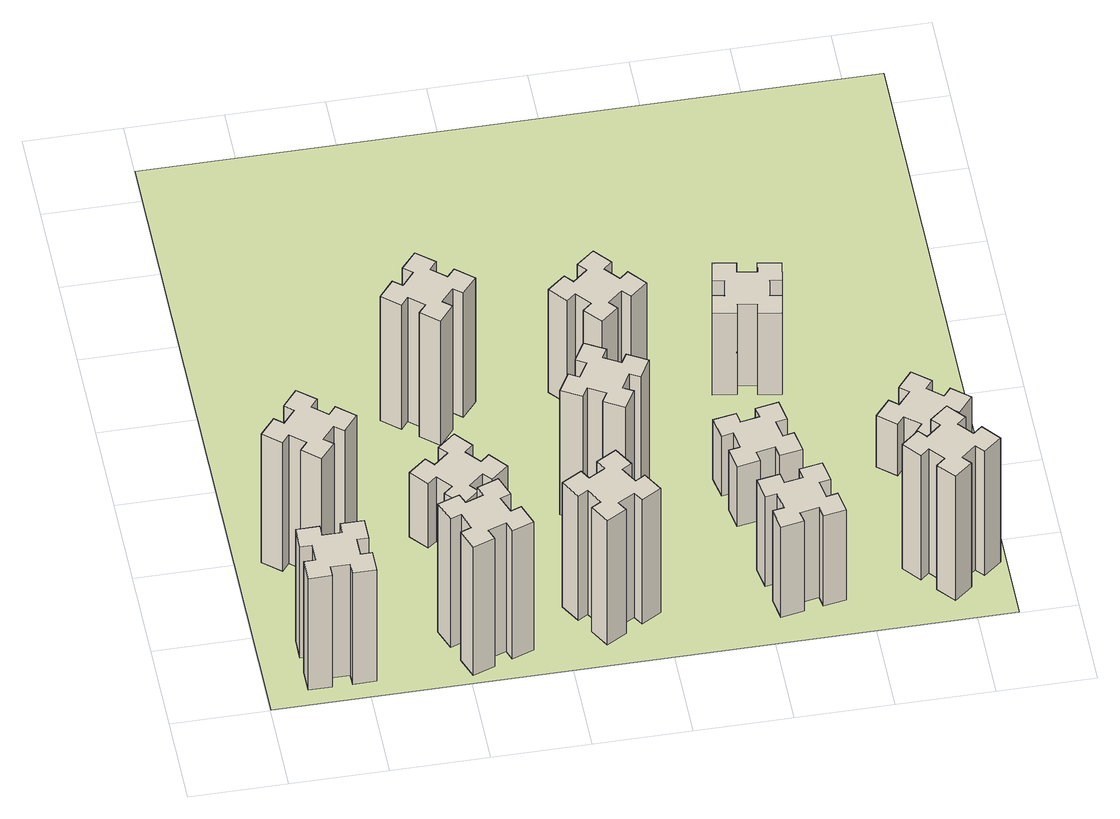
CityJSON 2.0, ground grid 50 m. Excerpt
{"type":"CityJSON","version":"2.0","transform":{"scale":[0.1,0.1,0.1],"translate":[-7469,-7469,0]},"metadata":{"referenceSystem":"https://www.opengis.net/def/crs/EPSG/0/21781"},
"CityObjects":{
"building1":{"type":"Building","attributes":{"class":"1000","function":"1000","usage":"1000","yearOfConstruction":2016,"roofType":"1000","measuredHeight":78,"storeysAboveGround":30,"storeysBelowGround":0},"geometry":[{"type":"Solid","lod":"1","boundaries":[[[[0,1,2,3,4,5,6,7,8,9,10,11,12,13,14,15,16,17,18,19]],[[17,16,20,21]],[[16,15,22,20]],[[15,14,23,22]],[[14,13,24,23]],[[13,12,25,24]],[[12,11,26,25]],[[11,10,27,26]],[[10,9,28,27]],[[9,8,29,28]],[[8,7,30,29]],[[7,6,31,30]],[[6,5,32,31]],[[5,4,33,32]],[[4,3,34,33]],[[3,2,35,34]],[[2,1,36,35]],[[1,0,37,36]],[[0,19,38,37]],[[19,18,39,38]],[[18,17,21,39]],[[24,25,26,27,28,29,30,31,32,33,34,35,36,37,38,39,21,20,22,23]]]]}]},
"building2":{"type":"Building","attributes":{"class":"1000","function":"1000","usage":"1000","yearOfConstruction":2016,"roofType":"1000","measuredHeight":90,"storeysAboveGround":30,"storeysBelowGround":0},"geometry":[{"type":"Solid","lod":"1","boundaries":[[[[40,41,42,43,44,45,46,47,48,49,50,51,52,53,54,55,56,57,58,59]],[[57,56,60,61]],[[56,55,62,60]],[[55,54,63,62]],[[54,53,64,63]],[[53,52,65,64]],[[52,51,66,65]],[[51,50,67,66]],[[50,49,68,67]],[[49,48,69,68]],[[48,47,70,69]],[[47,46,71,70]],[[46,45,72,71]],[[45,44,73,72]],[[44,43,74,73]],[[43,42,75,74]],[[42,41,76,75]],[[41,40,77,76]],[[40,59,78,77]],[[59,58,79,78]],[[58,57,61,79]],[[64,65,66,67,68,69,70,71,72,73,74,75,76,77,78,79,61,60,62,63]]]]}]},
"building3":{"type":"Building","attributes":{"class":"1000","function":"1000","usage":"1000","yearOfConstruction":2016,"roofType":"1000","measuredHeight":90,"storeysAboveGround":30,"storeysBelowGround":0},"geometry":[{"type":"Solid","lod":"1","boundaries":[[[[80,81,82,83,84,85,86,87,88,89,90,91,92,93,94,95,96,97,98,99]],[[97,96,100,101]],[[96,95,102,100]],[[95,94,103,102]],[[94,93,104,103]],[[93,92,105,104]],[[92,91,106,105]],[[91,90,107,106]],[[90,89,108,107]],[[89,88,109,108]],[[88,87,110,109]],[[87,86,111,110]],[[86,85,112,111]],[[85,84,113,112]],[[84,83,114,113]],[[83,82,115,114]],[[82,81,116,115]],[[81,80,117,116]],[[80,99,118,117]],[[99,98,119,118]],[[98,97,101,119]],[[104,105,106,107,108,109,110,111,112,113,114,115,116,117,118,119,101,100,102,103]]]]}]},
"building4":{"type":"Building","attributes":{"class":"1000","function":"1000","usage":"1000","yearOfConstruction":2016,"roofType":"1000","measuredHeight":45,"storeysAboveGround":30,"storeysBelowGround":0},"geometry":[{"type":"Solid","lod":"1","boundaries":[[[[120,121,122,123,124,125,126,127,128,129,130,131,132,133,134,135,136,137,138,139]],[[137,136,140,141]],[[136,135,142,140]],[[135,134,143,142]],[[134,133,144,143]],[[133,132,145,144]],[[132,131,146,145]],[[131,130,147,146]],[[130,129,148,147]],[[129,128,149,148]],[[128,127,150,149]],[[127,126,151,150]],[[126,125,152,151]],[[125,124,153,152]],[[124,123,154,153]],[[123,122,155,154]],[[122,121,156,155]],[[121,120,157,156]],[[120,139,158,157]],[[139,138,159,158]],[[138,137,141,159]],[[144,145,146,147,148,149,150,151,152,153,154,155,156,157,158,159,141,140,142,143]]]]}]},
"building5":{"type":"Building","attributes":{"class":"1000","function":"1000","usage":"1000","yearOfConstruction":2016,"roofType":"1000","measuredHeight":87,"storeysAboveGround":30,"storeysBelowGround":0},"geometry":[{"type":"Solid","lod":"1","boundaries":[[[[160,161,162,163,164,165,166,167,168,169,170,171,172,173,174,175,176,177,178,179]],[[177,176,180,181]],[[176,175,182,180]],[[175,174,183,182]],[[174,173,184,183]],[[173,172,185,184]],[[172,171,186,185]],[[171,170,187,186]],[[170,169,188,187]],[[169,168,189,188]],[[168,167,190,189]],[[167,166,191,190]],[[166,165,192,191]],[[165,164,193,192]],[[164,163,194,193]],[[163,162,195,194]],[[162,161,196,195]],[[161,160,197,196]],[[160,179,198,197]],[[179,178,199,198]],[[178,177,181,199]],[[184,185,186,187,188,189,190,191,192,193,194,195,196,197,198,199,181,180,182,183]]]]}]},
"building6":{"type":"Building","attributes":{"class":"1000","function":"1000","usage":"1000","yearOfConstruction":2016,"roofType":"1000","measuredHeight":87,"storeysAboveGround":30,"storeysBelowGround":0},"geometry":[{"type":"Solid","lod":"1","boundaries":[[[[200,201,202,203,204,205,206,207,208,209,210,211,212,213,214,215,216,217,218,219]],[[217,216,220,221]],[[216,215,222,220]],[[215,214,223,222]],[[214,213,224,223]],[[213,212,225,224]],[[212,211,226,225]],[[211,210,227,226]],[[210,209,228,227]],[[209,208,229,228]],[[208,207,230,229]],[[207,206,231,230]],[[206,205,232,231]],[[205,204,233,232]],[[204,203,234,233]],[[203,202,235,234]],[[202,201,236,235]],[[201,200,237,236]],[[200,219,238,237]],[[219,218,239,238]],[[218,217,221,239]],[[224,225,226,227,228,229,230,231,232,233,234,235,236,237,238,239,221,220,222,223]]]]}]},
"building7":{"type":"Building","attributes":{"class":"1000","function":"1000","usage":"1000","yearOfConstruction":2016,"roofType":"1000","measuredHeight":87,"storeysAboveGround":30,"storeysBelowGround":0},"geometry":[{"type":"Solid","lod":"1","boundaries":[[[[240,241,242,243,244,245,246,247,248,249,250,251,252,253,254,255,256,257,258,259]],[[257,256,260,261]],[[256,255,262,260]],[[255,254,263,262]],[[254,253,264,263]],[[253,252,265,264]],[[252,251,266,265]],[[251,250,267,266]],[[250,249,268,267]],[[249,248,269,268]],[[248,247,270,269]],[[247,246,271,270]],[[246,245,272,271]],[[245,244,273,272]],[[244,243,274,273]],[[243,242,275,274]],[[242,241,276,275]],[[241,240,277,276]],[[240,259,278,277]],[[259,258,279,278]],[[258,257,261,279]],[[264,265,266,267,268,269,270,271,272,273,274,275,276,277,278,279,261,260,262,263]]]]}]},
"building8":{"type":"Building","attributes":{"class":"1000","function":"1000","usage":"1000","yearOfConstruction":2016,"roofType":"1000","measuredHeight":72,"storeysAboveGround":30,"storeysBelowGround":0},"geometry":[{"type":"Solid","lod":"1","boundaries":[[[[280,281,282,283,284,285,286,287,288,289,290,291,292,293,294,295,296,297,298,299]],[[297,296,300,301]],[[296,295,302,300]],[[295,294,303,302]],[[294,293,304,303]],[[293,292,305,304]],[[292,291,306,305]],[[291,290,307,306]],[[290,289,308,307]],[[289,288,309,308]],[[288,287,310,309]],[[287,286,311,310]],[[286,285,312,311]],[[285,284,313,312]],[[284,283,314,313]],[[283,282,315,314]],[[282,281,316,315]],[[281,280,317,316]],[[280,299,318,317]],[[299,298,319,318]],[[298,297,301,319]],[[304,305,306,307,308,309,310,311,312,313,314,315,316,317,318,319,301,300,302,303]]]]}]},
"building9":{"type":"Building","attributes":{"class":"1000","function":"1000","usage":"1000","yearOfConstruction":2016,"roofType":"1000","measuredHeight":63,"storeysAboveGround":30,"storeysBelowGround":0},"geometry":[{"type":"Solid","lod":"1","boundaries":[[[[320,321,322,323,324,325,326,327,328,329,330,331,332,333,334,335,336,337,338,339]],[[337,336,340,341]],[[336,335,342,340]],[[335,334,343,342]],[[334,333,344,343]],[[333,332,345,344]],[[332,331,346,345]],[[331,330,347,346]],[[330,329,348,347]],[[329,328,349,348]],[[328,327,350,349]],[[327,326,351,350]],[[326,325,352,351]],[[325,324,353,352]],[[324,323,354,353]],[[323,322,355,354]],[[322,321,356,355]],[[321,320,357,356]],[[320,339,358,357]],[[339,338,359,358]],[[338,337,341,359]],[[344,345,346,347,348,349,350,351,352,353,354,355,356,357,358,359,341,340,342,343]]]]}]},
"building10":{"type":"Building","attributes":{"class":"1000","function":"1000","usage":"1000","yearOfConstruction":2016,"roofType":"1000","measuredHeight":42,"storeysAboveGround":30,"storeysBelowGround":0},"geometry":[{"type":"Solid","lod":"1","boundaries":[[[[360,361,362,363,364,365,366,367,368,369,370,371,372,373,374,375,376,377,378,379]],[[377,376,380,381]],[[376,375,382,380]],[[375,374,383,382]],[[374,373,384,383]],[[373,372,385,384]],[[372,371,386,385]],[[371,370,387,386]],[[370,369,388,387]],[[369,368,389,388]],[[368,367,390,389]],[[367,366,391,390]],[[366,365,392,391]],[[365,364,393,392]],[[364,363,394,393]],[[363,362,395,394]],[[362,361,396,395]],[[361,360,397,396]],[[360,379,398,397]],[[379,378,399,398]],[[378,377,381,399]],[[384,385,386,387,388,389,390,391,392,393,394,395,396,397,398,399,381,380,382,383]]]]}]},
"building11":{"type":"Building","attributes":{"class":"1000","function":"1000","usage":"1000","yearOfConstruction":2016,"roofType":"1000","measuredHeight":57,"storeysAboveGround":30,"storeysBelowGround":0},"geometry":[{"type":"Solid","lod":"1","boundaries":[[[[400,401,402,403,404,405,406,407,408,409,410,411,412,413,414,415,416,417,418,419]],[[417,416,420,421]],[[416,415,422,420]],[[415,414,423,422]],[[414,413,424,423]],[[413,412,425,424]],[[412,411,426,425]],[[411,410,427,426]],[[410,409,428,427]],[[409,408,429,428]],[[408,407,430,429]],[[407,406,431,430]],[[406,405,432,431]],[[405,404,433,432]],[[404,403,434,433]],[[403,402,435,434]],[[402,401,436,435]],[[401,400,437,436]],[[400,419,438,437]],[[419,418,439,438]],[[418,417,421,439]],[[424,425,426,427,428,429,430,431,432,433,434,435,436,437,438,439,421,420,422,423]]]]}]},
"building12":{"type":"Building","attributes":{"class":"1000","function":"1000","usage":"1000","yearOfConstruction":2016,"roofType":"1000","measuredHeight":87,"storeysAboveGround":30,"storeysBelowGround":0},"geometry":[{"type":"Solid","lod":"1","boundaries":[[[[440,441,442,443,444,445,446,447,448,449,450,451,452,453,454,455,456,457,458,459]],[[457,456,460,461]],[[456,455,462,460]],[[455,454,463,462]],[[454,453,464,463]],[[453,452,465,464]],[[452,451,466,465]],[[451,450,467,466]],[[450,449,468,467]],[[449,448,469,468]],[[448,447,470,469]],[[447,446,471,470]],[[446,445,472,471]],[[445,444,473,472]],[[444,443,474,473]],[[443,442,475,474]],[[442,441,476,475]],[[441,440,477,476]],[[440,459,478,477]],[[459,458,479,478]],[[458,457,461,479]],[[464,465,466,467,468,469,470,471,472,473,474,475,476,477,478,479,461,460,462,463]]]]}]},
"building13":{"type":"Building","attributes":{"class":"1000","function":"1000","usage":"1000","yearOfConstruction":2016,"roofType":"1000","measuredHeight":36,"storeysAboveGround":30,"storeysBelowGround":0},"geometry":[{"type":"Solid","lod":"1","boundaries":[[[[480,481,482,483,484,485,486,487,488,489,490,491,492,493,494,495,496,497,498,499]],[[497,496,500,501]],[[496,495,502,500]],[[495,494,503,502]],[[494,493,504,503]],[[493,492,505,504]],[[492,491,506,505]],[[491,490,507,506]],[[490,489,508,507]],[[489,488,509,508]],[[488,487,510,509]],[[487,486,511,510]],[[486,485,512,511]],[[485,484,513,512]],[[484,483,514,513]],[[483,482,515,514]],[[482,481,516,515]],[[481,480,517,516]],[[480,499,518,517]],[[499,498,519,518]],[[498,497,501,519]],[[504,505,506,507,508,509,510,511,512,513,514,515,516,517,518,519,501,500,502,503]]]]}]},
"landuse1":{"type":"LandUse","attributes":{"name":"plot1","function":"1010"},"geometry":[{"type":"MultiSurface","lod":"1","boundaries":[[[520,521,522,523]]]}]}
},
"vertices":[
[265,325,0],[265,225,0],[205,225,0],[205,105,0],[325,105,0],[325,165,0],[425,165,0],[425,105,0],[545,105,0],[545,225,0],[485,225,0],[485,325,0],[545,325,0],[545,445,0],[425,445,0],[425,385,0],[325,385,0],[325,445,0],[205,445,0],[205,325,0],[325,385,780],[325,445,780],[425,385,780],[425,445,780],[545,445,780],[545,325,780],[485,325,780],[485,225,780],[545,225,780],[545,105,780],[425,105,780],[425,165,780],[325,165,780],[325,105,780],[205,105,780],[205,225,780],[265,225,780],[265,325,780],[205,325,780],[205,445,780],
[484,1067,0],[408,1132,0],[446,1178,0],[354,1255,0],[277,1163,0],[323,1124,0],[259,1048,0],[213,1086,0],[136,994,0],[228,917,0],[266,963,0],[343,899,0],[304,853,0],[396,776,0],[473,868,0],[427,906,0],[492,983,0],[538,944,0],[615,1036,0],[523,1113,0],[492,983,900],[538,944,900],[427,906,900],[473,868,900],[396,776,900],[304,853,900],[343,899,900],[266,963,900],[228,917,900],[136,994,900],[213,1086,900],[259,1048,900],[323,1124,900],[277,1163,900],[354,1255,900],[446,1178,900],[408,1132,900],[484,1067,900],[523,1113,900],[615,1036,900],
[1106,155,0],[1200,189,0],[1220,133,0],[1333,174,0],[1292,287,0],[1236,266,0],[1202,360,0],[1258,380,0],[1217,493,0],[1104,452,0],[1125,396,0],[1031,362,0],[1010,418,0],[897,377,0],[939,264,0],[995,285,0],[1029,191,0],[973,170,0],[1014,57,0],[1127,99,0],[1029,191,900],[973,170,900],[995,285,900],[939,264,900],[897,377,900],[1010,418,900],[1031,362,900],[1125,396,900],[1104,452,900],[1217,493,900],[1258,380,900],[1202,360,900],[1236,266,900],[1292,287,900],[1333,174,900],[1220,133,900],[1200,189,900],[1106,155,900],[1127,99,900],[1014,57,900],
[1083,1132,0],[1006,1067,0],[968,1113,0],[876,1036,0],[953,944,0],[999,983,0],[1063,906,0],[1017,868,0],[1094,776,0],[1186,853,0],[1148,899,0],[1224,963,0],[1263,917,0],[1355,994,0],[1278,1086,0],[1232,1048,0],[1167,1124,0],[1213,1163,0],[1136,1255,0],[1044,1178,0],[1167,1124,450],[1213,1163,450],[1232,1048,450],[1278,1086,450],[1355,994,450],[1263,917,450],[1224,963,450],[1148,899,450],[1186,853,450],[1094,776,450],[1017,868,450],[1063,906,450],[999,983,450],[953,944,450],[876,1036,450],[968,1113,450],[1006,1067,450],[1083,1132,450],[1044,1178,450],[1136,1255,450],
[1006,1803,0],[1083,1739,0],[1044,1693,0],[1136,1616,0],[1213,1708,0],[1167,1746,0],[1232,1823,0],[1278,1784,0],[1355,1876,0],[1263,1953,0],[1224,1907,0],[1148,1972,0],[1186,2018,0],[1094,2095,0],[1017,2003,0],[1063,1964,0],[999,1888,0],[953,1926,0],[876,1834,0],[968,1757,0],[999,1888,870],[953,1926,870],[1063,1964,870],[1017,2003,870],[1094,2095,870],[1186,2018,870],[1148,1972,870],[1224,1907,870],[1263,1953,870],[1355,1876,870],[1278,1784,870],[1232,1823,870],[1167,1746,870],[1213,1708,870],[1136,1616,870],[1044,1693,870],[1083,1739,870],[1006,1803,870],[968,1757,870],[876,1834,870],
[1744,496,0],[1657,446,0],[1627,498,0],[1523,438,0],[1583,334,0],[1635,364,0],[1685,277,0],[1633,247,0],[1693,143,0],[1797,203,0],[1767,255,0],[1854,305,0],[1884,253,0],[1988,313,0],[1928,417,0],[1876,387,0],[1826,474,0],[1878,504,0],[1818,608,0],[1714,548,0],[1826,474,870],[1878,504,870],[1876,387,870],[1928,417,870],[1988,313,870],[1884,253,870],[1854,305,870],[1767,255,870],[1797,203,870],[1693,143,870],[1633,247,870],[1685,277,870],[1635,364,870],[1583,334,870],[1523,438,870],[1627,498,870],[1657,446,870],[1744,496,870],[1714,548,870],[1818,608,870],
[1926,1017,0],[1976,1104,0],[2028,1074,0],[2088,1178,0],[1984,1238,0],[1954,1186,0],[1867,1236,0],[1897,1288,0],[1793,1348,0],[1733,1244,0],[1785,1214,0],[1735,1127,0],[1683,1157,0],[1623,1053,0],[1727,993,0],[1757,1045,0],[1844,995,0],[1814,943,0],[1918,883,0],[1978,987,0],[1844,995,870],[1814,943,870],[1757,1045,870],[1727,993,870],[1623,1053,870],[1683,1157,870],[1735,1127,870],[1785,1214,870],[1733,1244,870],[1793,1348,870],[1897,1288,870],[1867,1236,870],[1954,1186,870],[1984,1238,870],[2088,1178,870],[2028,1074,870],[1976,1104,870],[1926,1017,870],[1978,987,870],[1918,883,870],
[2072,1888,0],[2007,1964,0],[2053,2003,0],[1976,2095,0],[1884,2018,0],[1923,1972,0],[1846,1907,0],[1808,1953,0],[1716,1876,0],[1793,1784,0],[1839,1823,0],[1903,1746,0],[1857,1708,0],[1934,1616,0],[2026,1693,0],[1988,1739,0],[2064,1803,0],[2103,1757,0],[2195,1834,0],[2118,1926,0],[2064,1803,720],[2103,1757,720],[1988,1739,720],[2026,1693,720],[1934,1616,720],[1857,1708,720],[1903,1746,720],[1839,1823,720],[1793,1784,720],[1716,1876,720],[1808,1953,720],[1846,1907,720],[1923,1972,720],[1884,2018,720],[1976,2095,720],[2053,2003,720],[2007,1964,720],[2072,1888,720],[2118,1926,720],[2195,1834,720],
[2665,258,0],[2764,276,0],[2774,217,0],[2892,237,0],[2871,356,0],[2812,345,0],[2795,444,0],[2854,454,0],[2833,572,0],[2715,551,0],[2725,492,0],[2627,475,0],[2617,534,0],[2498,513,0],[2519,395,0],[2578,405,0],[2596,307,0],[2537,297,0],[2557,178,0],[2676,199,0],[2596,307,630],[2537,297,630],[2578,405,630],[2519,395,630],[2498,513,630],[2617,534,630],[2627,475,630],[2725,492,630],[2715,551,630],[2833,572,630],[2854,454,630],[2795,444,630],[2812,345,630],[2871,356,630],[2892,237,630],[2774,217,630],[2764,276,630],[2665,258,630],[2676,199,630],[2557,178,630],
[2625,1132,0],[2527,1115,0],[2517,1174,0],[2398,1153,0],[2419,1035,0],[2478,1045,0],[2496,947,0],[2437,937,0],[2457,818,0],[2576,839,0],[2565,898,0],[2664,916,0],[2674,857,0],[2792,877,0],[2771,996,0],[2712,985,0],[2695,1084,0],[2754,1094,0],[2733,1212,0],[2615,1191,0],[2695,1084,420],[2754,1094,420],[2712,985,420],[2771,996,420],[2792,877,420],[2674,857,420],[2664,916,420],[2565,898,420],[2576,839,420],[2457,818,420],[2437,937,420],[2496,947,420],[2478,1045,420],[2419,1035,420],[2398,1153,420],[2517,1174,420],[2527,1115,420],[2625,1132,420],[2615,1191,420],[2733,1212,420],
[2627,1756,0],[2725,1738,0],[2715,1679,0],[2833,1658,0],[2854,1777,0],[2795,1787,0],[2812,1885,0],[2871,1875,0],[2892,1993,0],[2774,2014,0],[2764,1955,0],[2665,1972,0],[2676,2031,0],[2557,2052,0],[2537,1934,0],[2596,1924,0],[2578,1825,0],[2519,1836,0],[2498,1717,0],[2617,1697,0],[2578,1825,570],[2519,1836,570],[2596,1924,570],[2537,1934,570],[2557,2052,570],[2676,2031,570],[2665,1972,570],[2764,1955,570],[2774,2014,570],[2892,1993,570],[2871,1875,570],[2812,1885,570],[2795,1787,570],[2854,1777,570],[2833,1658,570],[2715,1679,570],[2725,1738,570],[2627,1756,570],[2617,1697,570],[2498,1717,570],
[3468,259,0],[3544,323,0],[3583,277,0],[3675,354,0],[3598,446,0],[3552,408,0],[3487,484,0],[3533,523,0],[3456,615,0],[3364,538,0],[3403,492,0],[3326,427,0],[3288,473,0],[3196,396,0],[3273,304,0],[3319,343,0],[3383,266,0],[3337,228,0],[3414,136,0],[3506,213,0],[3383,266,870],[3337,228,870],[3319,343,870],[3273,304,870],[3196,396,870],[3288,473,870],[3326,427,870],[3403,492,870],[3364,538,870],[3456,615,870],[3533,523,870],[3487,484,870],[3552,408,870],[3598,446,870],[3675,354,870],[3583,277,870],[3544,323,870],[3468,259,870],[3506,213,870],[3414,136,870],
[3487,1006,0],[3552,1083,0],[3598,1044,0],[3675,1136,0],[3583,1213,0],[3544,1167,0],[3468,1232,0],[3506,1278,0],[3414,1355,0],[3337,1263,0],[3383,1224,0],[3319,1148,0],[3273,1186,0],[3196,1094,0],[3288,1017,0],[3326,1063,0],[3403,999,0],[3364,953,0],[3456,876,0],[3533,968,0],[3403,999,360],[3364,953,360],[3326,1063,360],[3288,1017,360],[3196,1094,360],[3273,1186,360],[3319,1148,360],[3383,1224,360],[3337,1263,360],[3414,1355,360],[3506,1278,360],[3468,1232,360],[3544,1167,360],[3583,1213,360],[3675,1136,360],[3598,1044,360],[3552,1083,360],[3487,1006,360],[3533,968,360],[3456,876,360],
[5,3705,0],[3705,3705,0],[3705,5,0],[5,5,0]
]}
